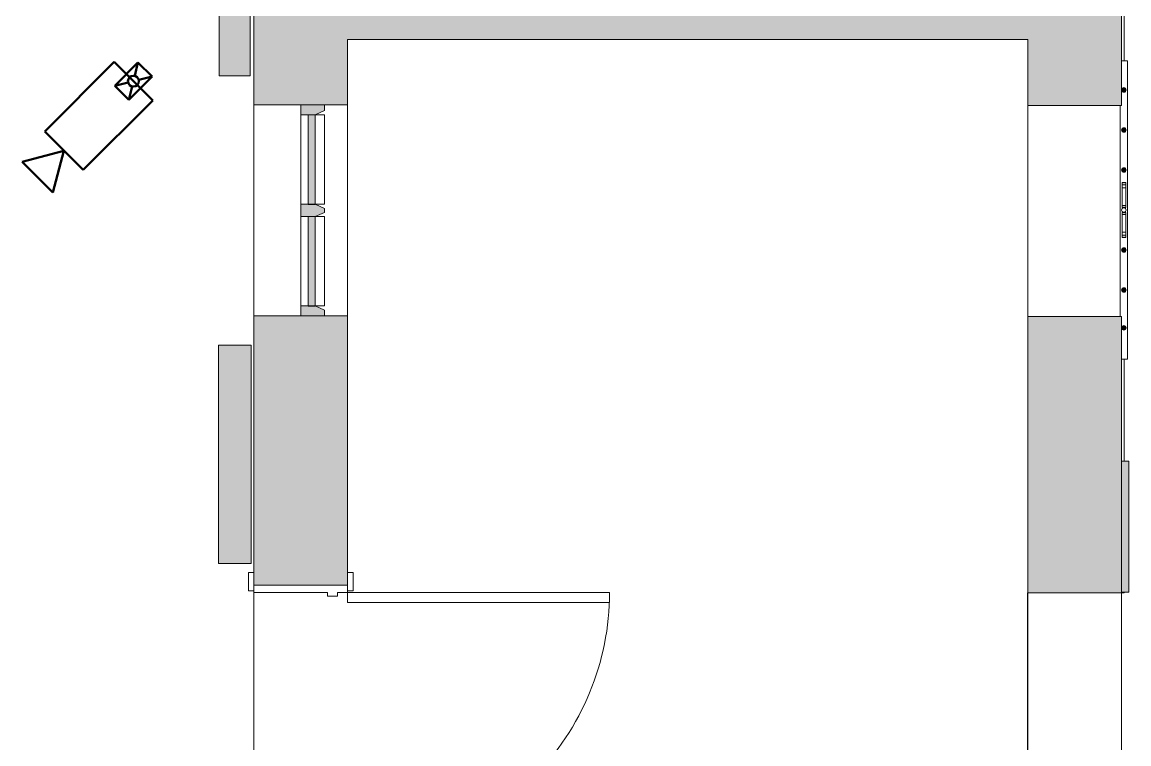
# Model space of a CAD drawing. Header units: inches. Extents: x -3803 to -1421, y -3454 to -210.
# Drawn here: x -3003.5 to -2851.4, y -1876.4 to -1777.3 of the extents above; entities that cross this region are included whole.
import ezdxf

# ---------------------------------------------------------------- set-up
doc = ezdxf.new("R2010")
doc.units = ezdxf.units.IN
doc.header["$MEASUREMENT"] = 0
for name, color, linetype, lineweight in [('A-ANNO-NOTE', 131, 'Continuous', 13), ('A-DOOR', 31, 'Continuous', 13), ('A-DOOR-FRAM', 31, 'Continuous', 35), ('A-FLOR', 192, 'Continuous', 13), ('A-FLOR-HRAL', 11, 'Continuous', 13), ('A-GLAZ-CURT', 52, 'Continuous', 13), ('A-GLAZ-CWMG', 51, 'Continuous', 13), ('A-WALL', 113, 'Continuous', 13), ('A-WALL-PATT', 111, 'Continuous', 13), ('E-SERT', 181, 'Continuous', 13), ('I-WALL', 2, 'Continuous', 13)]:
    doc.layers.add(name, color=color, linetype=linetype, lineweight=lineweight)

# ---------------------------------------------------------------- blocks, each defined once
blk = doc.blocks.new('15830016-STRUCT_MARTINEZ-MOORE_CENTRAL_v2018_rvt-1-DIMENSION PLAN - LEVEL 2 _579_ - 2__ - CAD')
at = {"layer": 'A-FLOR', "color": 253, "lineweight": 25}
blk.add_line((-2865.27, -1927.64), (-2865.27, -1855.7), dxfattribs=at)
blk = doc.blocks.new('SD_Camera_Wall-Fixed_Angle-BSALS - Wall Mounted Camera-2175486-DIMENSION PLAN - LEVEL 2 _579_ - 2__ - CAD')
at = {"layer": 'E-SERT', "lineweight": 50}
for p, q in [((-1.37, 2.25), (-0.39, 0.64)), ((1.38, 2.25), (-1.37, 2.25)), ((-1.37, 2.25), (-1.37, -2.25)), ((1.38, 2.25), (0.39, 0.64)), ((1.38, -2.25), (1.38, 2.25)), ((-0.39, -0.64), (-1.37, -2.25)), ((0.39, -0.64), (1.38, -2.25)), ((-1.37, -2.25), (1.38, -2.25))]:
    blk.add_line(p, q, dxfattribs=at)
blk.add_circle((0, 0), 0.75, dxfattribs=at)
blk = doc.blocks.new('15830016-ELEC_BSALS_CENTRAL_v2018_rvt-1-DIMENSION PLAN - LEVEL 2 _579_ - 2__ - CAD')
at = {"layer": 'A-ANNO-NOTE', "lineweight": 50}
for p, q in [((-3000.4, -1792.27), (-2990.86, -1782.73)), ((-2990.86, -1782.73), (-2985.55, -1788.03)), ((-2985.55, -1788.03), (-2995.1, -1797.58)), ((-3000.4, -1792.27), (-2995.1, -1797.58)), ((-2997.75, -1794.93), (-3003.5, -1796.47)), ((-2997.75, -1794.93), (-2999.29, -1800.67)), ((-2999.29, -1800.67), (-3003.5, -1796.47))]:
    blk.add_line(p, q, dxfattribs=at)
at = {"color": 250, "lineweight": 9, "rotation": 134.9999999999999}
blk.add_blockref('SD_Camera_Wall-Fixed_Angle-BSALS - Wall Mounted Camera-2175486-DIMENSION PLAN - LEVEL 2 _579_ - 2__ - CAD', (-2988.21, -1785.38), dxfattribs=at)
blk = doc.blocks.new('Door-Interior-Double-Full Glass-Wood - 72_ x 108_-380225-DIMENSION PLAN - LEVEL 2 _579_ - 2__ - CAD')
at = {"layer": 'A-DOOR', "lineweight": 20}
for p, q in [((-36, 6.3125), (-36, 42.3125)), ((-36, 42.3125), (-34.625, 42.3125)), ((-34.625, 42.3125), (-34.625, 6.3125)), ((36, 42.3125), (34.625, 42.3125)), ((34.625, 42.3125), (34.625, 6.3125)), ((36, 6.3125), (36, 42.3125)), ((-34.625, 6.3125), (-36, 6.3125)), ((34.625, 6.3125), (36, 6.3125))]:
    blk.add_line(p, q, dxfattribs=at)
at = {"layer": 'A-DOOR', "lineweight": 9}
for p, q in [((-36.25, 7.0625), (-38.75, 7.0625)), ((-38.75, 7.0625), (-38.75, 6.3125)), ((-38.75, 6.3125), (-36.25, 6.3125)), ((-36.25, 6.3125), (-36.25, 7.0625)), ((38.75, 7.0625), (36.25, 7.0625)), ((36.25, 7.0625), (36.25, 6.3125)), ((36.25, 6.3125), (38.75, 6.3125)), ((38.75, 6.3125), (38.75, 7.0625)), ((-36.25, -6.5625), (-38.75, -6.5625)), ((-38.75, -6.5625), (-38.75, -7.3125)), ((-38.75, -7.3125), (-36.25, -7.3125)), ((-36.25, -7.3125), (-36.25, -6.5625)), ((38.75, -6.5625), (36.25, -6.5625)), ((36.25, -6.5625), (36.25, -7.3125)), ((36.25, -7.3125), (38.75, -7.3125)), ((38.75, -7.3125), (38.75, -6.5625))]:
    blk.add_line(p, q, dxfattribs=at)
for centre, start, end in [((-36, 6.3125), 360, 90), ((36, 6.3125), 90, 180)]:
    blk.add_arc(centre, 36, start, end, dxfattribs=at)
at = {"layer": 'A-DOOR-FRAM', "lineweight": 20}
for p, q in [((-36, 6.3125), (-37, 6.3125)), ((-37, 6.3125), (-37, -6.5625)), ((-36, 4.9375), (-36, 6.3125)), ((36, 6.3125), (36, 4.9375)), ((37, 6.3125), (36, 6.3125)), ((37, -6.5625), (37, 6.3125)), ((-35.5, 4.9375), (-36, 4.9375)), ((-35.5, 3.5625), (-35.5, 4.9375)), ((36, 4.9375), (35.5, 4.9375)), ((35.5, 4.9375), (35.5, 3.5625)), ((-36, -6.5625), (-36, 3.5625)), ((-36, 3.5625), (-35.5, 3.5625)), ((35.5, 3.5625), (36, 3.5625)), ((36, 3.5625), (36, -6.5625)), ((-37, -6.5625), (-36, -6.5625)), ((36, -6.5625), (37, -6.5625))]:
    blk.add_line(p, q, dxfattribs=at)
blk = doc.blocks.new('level 2 - band2 - level 2 - band-474741-DIMENSION PLAN - LEVEL 2 _579_ - 2__ - CAD')
at = {"layer": 'A-WALL', "lineweight": 20}
for p, q in [((-2852.02, -1172.02), (-2852.02, -1782.58)), ((-2852.02, -1823.58), (-2852.02, -1837.58)), ((-2852.02, -1855.58), (-2852.02, -1855.7)), ((-2852.4, -1927.64), (-2852.4, -1855.7)), ((-2852.02, -1855.7), (-2852.4, -1855.7))]:
    blk.add_line(p, q, dxfattribs=at)
blk = doc.blocks.new('Brick Slodier44 - Brick Slodier-492796-DIMENSION PLAN - LEVEL 2 _579_ - 2__ - CAD')
at = {"layer": 'A-WALL-PATT', "lineweight": 20}
for points in [[(-2851.4, -1855.58), (-2851.4, -1837.58), (-2852.4, -1837.58), (-2852.4, -1855.58)], [(-2851.4, -1945.7), (-2851.4, -1927.7), (-2852.4, -1927.7), (-2852.4, -1945.7)]]:
    blk.add_hatch(color=10, dxfattribs=at).paths.add_polyline_path(points, flags=0)
at = {"layer": 'A-WALL', "lineweight": 20}
for p, q in [((-2852.4, -1837.58), (-2852.4, -1855.58)), ((-2851.4, -1837.58), (-2852.4, -1837.58)), ((-2851.4, -1855.58), (-2851.4, -1837.58)), ((-2852.4, -1855.58), (-2851.4, -1855.58)), ((-2852.4, -1927.7), (-2852.4, -1945.7)), ((-2851.4, -1927.7), (-2852.4, -1927.7)), ((-2851.4, -1945.7), (-2851.4, -1927.7)), ((-2852.4, -1945.7), (-2851.4, -1945.7))]:
    blk.add_line(p, q, dxfattribs=at)
blk = doc.blocks.new('Railings 16 - Railings 3-505297-DIMENSION PLAN - LEVEL 2 _579_ - 2__ - CAD')
at = {"layer": 'A-FLOR-HRAL', "lineweight": 20}
for points in [[(-2850.25, -1786.85), (-2850.1, -1786.58), (-2850.25, -1786.31), (-2850.57, -1786.31), (-2850.72, -1786.58), (-2850.57, -1786.85)], [(-2850.25, -1792.35), (-2850.1, -1792.08), (-2850.25, -1791.81), (-2850.57, -1791.81), (-2850.72, -1792.08), (-2850.57, -1792.35)], [(-2850.25, -1797.85), (-2850.1, -1797.58), (-2850.25, -1797.31), (-2850.57, -1797.31), (-2850.72, -1797.58), (-2850.57, -1797.85)], [(-2850.25, -1808.85), (-2850.1, -1808.58), (-2850.25, -1808.31), (-2850.57, -1808.31), (-2850.72, -1808.58), (-2850.57, -1808.85)], [(-2850.25, -1814.35), (-2850.1, -1814.08), (-2850.25, -1813.81), (-2850.57, -1813.81), (-2850.72, -1814.08), (-2850.57, -1814.35)], [(-2850.25, -1819.54), (-2850.1, -1819.27), (-2850.25, -1819), (-2850.57, -1819), (-2850.72, -1819.27), (-2850.57, -1819.54)]]:
    blk.add_hatch(color=10, dxfattribs=at).paths.add_polyline_path(points, flags=0)
h = blk.add_hatch(color=10, dxfattribs=at)
h.paths.add_polyline_path([(-2850.16, -1802.75), (-2850.16, -1802.47), (-2850.66, -1802.47), (-2850.66, -1802.75)], flags=0)
h.paths.add_polyline_path([(-2850.16, -1799.62), (-2850.16, -1799.31), (-2850.66, -1799.31), (-2850.66, -1799.62)], flags=0)
h = blk.add_hatch(color=10, dxfattribs=at)
h.paths.add_polyline_path([(-2850.16, -1806.85), (-2850.16, -1806.54), (-2850.66, -1806.54), (-2850.66, -1806.85)], flags=0)
h.paths.add_polyline_path([(-2850.16, -1803.68), (-2850.16, -1803.4), (-2850.66, -1803.4), (-2850.66, -1803.68)], flags=0)
at = {"layer": 'A-FLOR-HRAL', "lineweight": 9}
for p, q in [((-2849.9, -1782.58), (-2850.72, -1782.58)), ((-2849.9, -1782.58), (-2849.9, -1823.58)), ((-2850.9, -1817.7), (-2850.9, -1788.7)), ((-2850.66, -1799.62), (-2850.66, -1799.79)), ((-2850.66, -1799.79), (-2850.66, -1800.03)), ((-2850.66, -1800.03), (-2850.16, -1800.03)), ((-2850.66, -1800.03), (-2850.66, -1802.47)), ((-2850.16, -1799.79), (-2850.16, -1799.62)), ((-2850.16, -1800.03), (-2850.16, -1799.79)), ((-2850.16, -1800.03), (-2850.16, -1802.47)), ((-2850.66, -1803.68), (-2850.66, -1806.12)), ((-2850.16, -1803.68), (-2850.16, -1806.12)), ((-2850.66, -1806.12), (-2850.66, -1806.37)), ((-2850.16, -1806.12), (-2850.66, -1806.12)), ((-2850.66, -1806.37), (-2850.66, -1806.54)), ((-2850.16, -1806.37), (-2850.16, -1806.12)), ((-2850.16, -1806.54), (-2850.16, -1806.37)), ((-2850.72, -1823.58), (-2849.9, -1823.58))]:
    blk.add_line(p, q, dxfattribs=at)
at = {"layer": 'A-FLOR-HRAL', "lineweight": 20}
for p, q in [((-2850.16, -1799.31), (-2850.66, -1799.31)), ((-2850.66, -1799.31), (-2850.66, -1799.62)), ((-2850.16, -1799.62), (-2850.16, -1799.31)), ((-2850.66, -1799.62), (-2850.16, -1799.62)), ((-2850.16, -1802.47), (-2850.66, -1802.47)), ((-2850.66, -1802.47), (-2850.66, -1802.75)), ((-2850.66, -1802.75), (-2850.16, -1802.75)), ((-2850.16, -1803.4), (-2850.66, -1803.4)), ((-2850.66, -1803.4), (-2850.66, -1803.68)), ((-2850.66, -1803.68), (-2850.16, -1803.68)), ((-2850.16, -1802.75), (-2850.16, -1802.47)), ((-2850.16, -1803.68), (-2850.16, -1803.4)), ((-2850.16, -1806.54), (-2850.66, -1806.54)), ((-2850.66, -1806.54), (-2850.66, -1806.85)), ((-2850.66, -1806.85), (-2850.16, -1806.85)), ((-2850.16, -1806.85), (-2850.16, -1806.54))]:
    blk.add_line(p, q, dxfattribs=at)
for centre, start, end in [((-2850.41, -1786.58), 0, 180), ((-2850.41, -1786.58), 180, 0), ((-2850.41, -1792.08), 0, 180), ((-2850.41, -1792.08), 180, 0), ((-2850.41, -1797.58), 0, 180), ((-2850.41, -1797.58), 180, 0), ((-2850.41, -1808.58), 0, 180), ((-2850.41, -1808.58), 180, 0), ((-2850.41, -1814.08), 0, 180), ((-2850.41, -1814.08), 180, 0), ((-2850.41, -1819.27), 0, 180), ((-2850.41, -1819.27), 180, 0)]:
    blk.add_arc(centre, 0.312, start, end, dxfattribs=at)
at = {"layer": 'A-FLOR-HRAL', "lineweight": 9}
for start, end in [(0, 180), (180, 0)]:
    blk.add_arc((-2850.41, -1803.08), 0.312, start, end, dxfattribs=at)
blk = doc.blocks.new('System Panel - Winco Glass-384452-DIMENSION PLAN - LEVEL 2 _579_ - 2__ - CAD')
at = {"layer": 'A-GLAZ-CURT', "lineweight": 9}
blk.add_hatch(color=90, dxfattribs=at).paths.add_polyline_path([(6.140625, 1), (-6.140625, 1), (-6.140625, 0), (6.140625, 0)], flags=0)
at = {"layer": 'A-GLAZ-CURT', "lineweight": 20}
for p, q in [((6.140625, 1), (-6.140625, 1)), ((-6.140625, 1), (-6.140625, 0)), ((-6.140625, 0), (6.140625, 0)), ((6.140625, 0), (6.140625, 1))]:
    blk.add_line(p, q, dxfattribs=at)
blk = doc.blocks.new('Rectangular Mullion - Winco Accent Full_Left-384455-DIMENSION PLAN - LEVEL 2 _579_ - 2__ - CAD')
at = {"layer": 'A-GLAZ-CWMG', "lineweight": 9}
blk.add_hatch(color=90, dxfattribs=at).paths.add_polyline_path([(0, -2), (-1.38, -2), (-1.38, 0), (-0.79, 1.25), (0, 1.25)], flags=0)
at = {"layer": 'A-GLAZ-CWMG', "lineweight": 20}
for p, q in [((-1.38, 0), (-0.79, 1.25)), ((-1.38, -2), (-1.38, 0)), ((-0.79, 1.25), (0, 1.25)), ((0, 1.25), (0, -2)), ((0, -2), (-1.38, -2))]:
    blk.add_line(p, q, dxfattribs=at)
blk = doc.blocks.new('Rectangular Mullion - Winco Accent Full_Right-384456-DIMENSION PLAN - LEVEL 2 _579_ - 2__ - CAD')
at = {"layer": 'A-GLAZ-CWMG', "lineweight": 9}
for p, q in [((-3220.83, -1967.02), (-3219.58, -1967.02)), ((-3220.83, -1979.3), (-3220.83, -1967.02)), ((-3217.58, -1979.3), (-3217.58, -1967.02)), ((-3219.58, -1979.3), (-3220.83, -1979.3))]:
    blk.add_line(p, q, dxfattribs=at)
blk = doc.blocks.new('Rectangular Mullion - Winco Accent Full_Right-384461-DIMENSION PLAN - LEVEL 2 _579_ - 2__ - CAD')
at = {"layer": 'A-GLAZ-CWMG', "lineweight": 9}
blk.add_hatch(color=90, dxfattribs=at).paths.add_polyline_path([(-1.38, -2), (0, -2), (0, 1.25), (-0.79, 1.25), (-1.38, 0)], flags=0)
at = {"layer": 'A-GLAZ-CWMG', "lineweight": 20}
for p, q in [((-0.79, 1.25), (-1.38, 0)), ((-1.38, 0), (-1.38, -2)), ((0, 1.25), (-0.79, 1.25)), ((0, -2), (0, 1.25)), ((-1.38, -2), (0, -2))]:
    blk.add_line(p, q, dxfattribs=at)
blk = doc.blocks.new('Rectangular Mullion - Winco Accent Full-384464-DIMENSION PLAN - LEVEL 2 _579_ - 2__ - CAD')
at = {"layer": 'A-GLAZ-CWMG', "lineweight": 9}
blk.add_hatch(color=90, dxfattribs=at).paths.add_polyline_path([(0.84, 0), (0.84, -2), (-0.84, -2), (-0.84, 0), (-0.26, 1.25), (0.26, 1.25)], flags=0)
at = {"layer": 'A-GLAZ-CWMG', "lineweight": 20}
for p, q in [((-0.84, 0), (-0.26, 1.25)), ((-0.84, -2), (-0.84, 0)), ((-0.26, 1.25), (0.26, 1.25)), ((0.26, 1.25), (0.84, 0)), ((0.84, 0), (0.84, -2)), ((0.84, -2), (-0.84, -2))]:
    blk.add_line(p, q, dxfattribs=at)

msp = doc.modelspace()

# ---------------------------------------------------------------- hatches: boundary and pattern name
at = {"layer": 'A-WALL-PATT', "lineweight": 20}
h = msp.add_hatch(color=10, dxfattribs=at)
h.paths.add_polyline_path([(-2865.27, -2003.64), (-2852.4, -2003.64), (-2852.4, -1994.7), (-2865.27, -1994.7)], flags=0)
h.paths.add_polyline_path([(-2865.27, -1965.7), (-2852.4, -1965.7), (-2852.4, -1927.64), (-2865.27, -1927.64), (-2865.27, -1962.58)], flags=0)
h.paths.add_polyline_path([(-2865.07, -1855.7), (-2852.4, -1855.7), (-2852.4, -1817.7), (-2865.27, -1817.7), (-2865.27, -1855.7)], flags=0)
h.paths.add_polyline_path([(-2865.07, -1788.7), (-2852.4, -1788.7), (-2852.4, -1758.27), (-2865.27, -1758.27), (-2865.27, -1788.7)], flags=0)
h = msp.add_hatch(color=10, dxfattribs=at)
h.paths.add_polyline_path([(-2958.77, -2003.64), (-2958.77, -1994.64), (-2971.65, -1994.64), (-2971.65, -2003.64)], flags=0)
h.paths.add_polyline_path([(-2971.65, -1965.64), (-2958.77, -1965.64), (-2958.77, -1928.64), (-2971.65, -1928.64), (-2971.65, -1962.58)], flags=0)
h.paths.add_polyline_path([(-2961.52, -1854.64), (-2958.77, -1854.64), (-2958.77, -1817.64), (-2971.65, -1817.64), (-2971.65, -1854.64)], flags=0)
h.paths.add_polyline_path([(-2971.65, -1788.64), (-2958.77, -1788.64), (-2958.77, -1766.77), (-2971.65, -1766.77), (-2971.65, -1784.26)], flags=0)
for points in [[(-2958.77, -1779.64), (-2865.27, -1779.64), (-2865.27, -1766.77), (-2958.77, -1766.77)], [(-2976.4, -1784.64), (-2972.15, -1784.64), (-2972.15, -1770.64), (-2976.4, -1770.64), (-2976.4, -1784.26)], [(-2972.02, -1851.64), (-2972.02, -1821.64), (-2976.52, -1821.64), (-2976.52, -1851.64)]]:
    msp.add_hatch(color=10, dxfattribs=at).paths.add_polyline_path(points, flags=0)

# ---------------------------------------------------------------- linework, layer by layer
at = {"layer": 'A-FLOR', "lineweight": 20}
msp.add_line((-2971.65, -1927.64), (-2971.65, -1855.64), dxfattribs=at)
at = {"layer": 'A-WALL', "lineweight": 20}
for p, q in [((-2852.4, -1788.7), (-2852.4, -1393.64)), ((-2971.65, -1770.64), (-2971.65, -1852.89)), ((-2958.77, -1779.64), (-2865.27, -1779.64)), ((-2958.77, -1852.89), (-2958.77, -1779.64)), ((-2865.27, -1855.7), (-2865.27, -1779.64)), ((-2971.65, -1788.64), (-2958.77, -1788.64)), ((-2865.27, -1788.7), (-2852.4, -1788.7)), ((-2958.77, -1817.64), (-2971.65, -1817.64)), ((-2852.4, -1817.7), (-2865.27, -1817.7)), ((-2852.4, -1855.7), (-2852.4, -1817.7)), ((-2865.27, -1855.7), (-2852.4, -1855.7))]:
    msp.add_line(p, q, dxfattribs=at)
at = {"layer": 'I-WALL', "lineweight": 20}
for p, q in [((-2972.15, -1784.64), (-2972.15, -1770.64)), ((-2976.4, -1774.89), (-2976.4, -1784.64)), ((-2976.4, -1784.64), (-2972.15, -1784.64)), ((-2972.02, -1821.64), (-2976.52, -1821.64)), ((-2976.52, -1821.64), (-2976.52, -1851.64)), ((-2972.02, -1851.64), (-2972.02, -1821.64)), ((-2976.52, -1851.64), (-2972.02, -1851.64))]:
    msp.add_line(p, q, dxfattribs=at)

# ---------------------------------------------------------------- block references
at = {"lineweight": 5}
for name in ['15830016-STRUCT_MARTINEZ-MOORE_CENTRAL_v2018_rvt-1-DIMENSION PLAN - LEVEL 2 _579_ - 2__ - CAD', '15830016-ELEC_BSALS_CENTRAL_v2018_rvt-1-DIMENSION PLAN - LEVEL 2 _579_ - 2__ - CAD']:
    msp.add_blockref(name, (0, 0), dxfattribs=at)
at = {"layer": 'A-DOOR', "lineweight": 20, "rotation": 270.0000000000001}
msp.add_blockref('Door-Interior-Double-Full Glass-Wood - 72_ x 108_-380225-DIMENSION PLAN - LEVEL 2 _579_ - 2__ - CAD', (-2965.08, -1891.64), dxfattribs=at)
at = {"layer": 'A-FLOR-HRAL', "lineweight": 20}
msp.add_blockref('Railings 16 - Railings 3-505297-DIMENSION PLAN - LEVEL 2 _579_ - 2__ - CAD', (-1.67, 0), dxfattribs=at)
at = {"layer": 'A-GLAZ-CURT', "lineweight": 9, "rotation": 90}
for p in [(-2963.21, -1796.16), (-2963.21, -1810.13)]:
    msp.add_blockref('System Panel - Winco Glass-384452-DIMENSION PLAN - LEVEL 2 _579_ - 2__ - CAD', p, dxfattribs=at)
at = {"layer": 'A-GLAZ-CWMG', "lineweight": 9, "extrusion": (0, 0, -1), "rotation": 90}
for name, p in [('Rectangular Mullion - Winco Accent Full_Left-384455-DIMENSION PLAN - LEVEL 2 _579_ - 2__ - CAD', (2963.21, -1788.64)), ('Rectangular Mullion - Winco Accent Full-384464-DIMENSION PLAN - LEVEL 2 _579_ - 2__ - CAD', (2963.21, -1803.14))]:
    msp.add_blockref(name, p, dxfattribs=at)
at = {"layer": 'A-GLAZ-CWMG', "lineweight": 9}
for name, p, rotation in [('Rectangular Mullion - Winco Accent Full_Right-384456-DIMENSION PLAN - LEVEL 2 _579_ - 2__ - CAD', (-6182.79, -3769.31), 180), ('Rectangular Mullion - Winco Accent Full_Right-384456-DIMENSION PLAN - LEVEL 2 _579_ - 2__ - CAD', (-6182.79, -3783.28), 180), ('Rectangular Mullion - Winco Accent Full_Right-384461-DIMENSION PLAN - LEVEL 2 _579_ - 2__ - CAD', (-2963.21, -1817.64), 270)]:
    msp.add_blockref(name, p, dxfattribs=dict(at, rotation=rotation))
at = {"layer": 'A-WALL', "lineweight": 20}
for name in ['level 2 - band2 - level 2 - band-474741-DIMENSION PLAN - LEVEL 2 _579_ - 2__ - CAD', 'Brick Slodier44 - Brick Slodier-492796-DIMENSION PLAN - LEVEL 2 _579_ - 2__ - CAD']:
    msp.add_blockref(name, (0, 0), dxfattribs=at)

doc.saveas('drawing.dxf')
